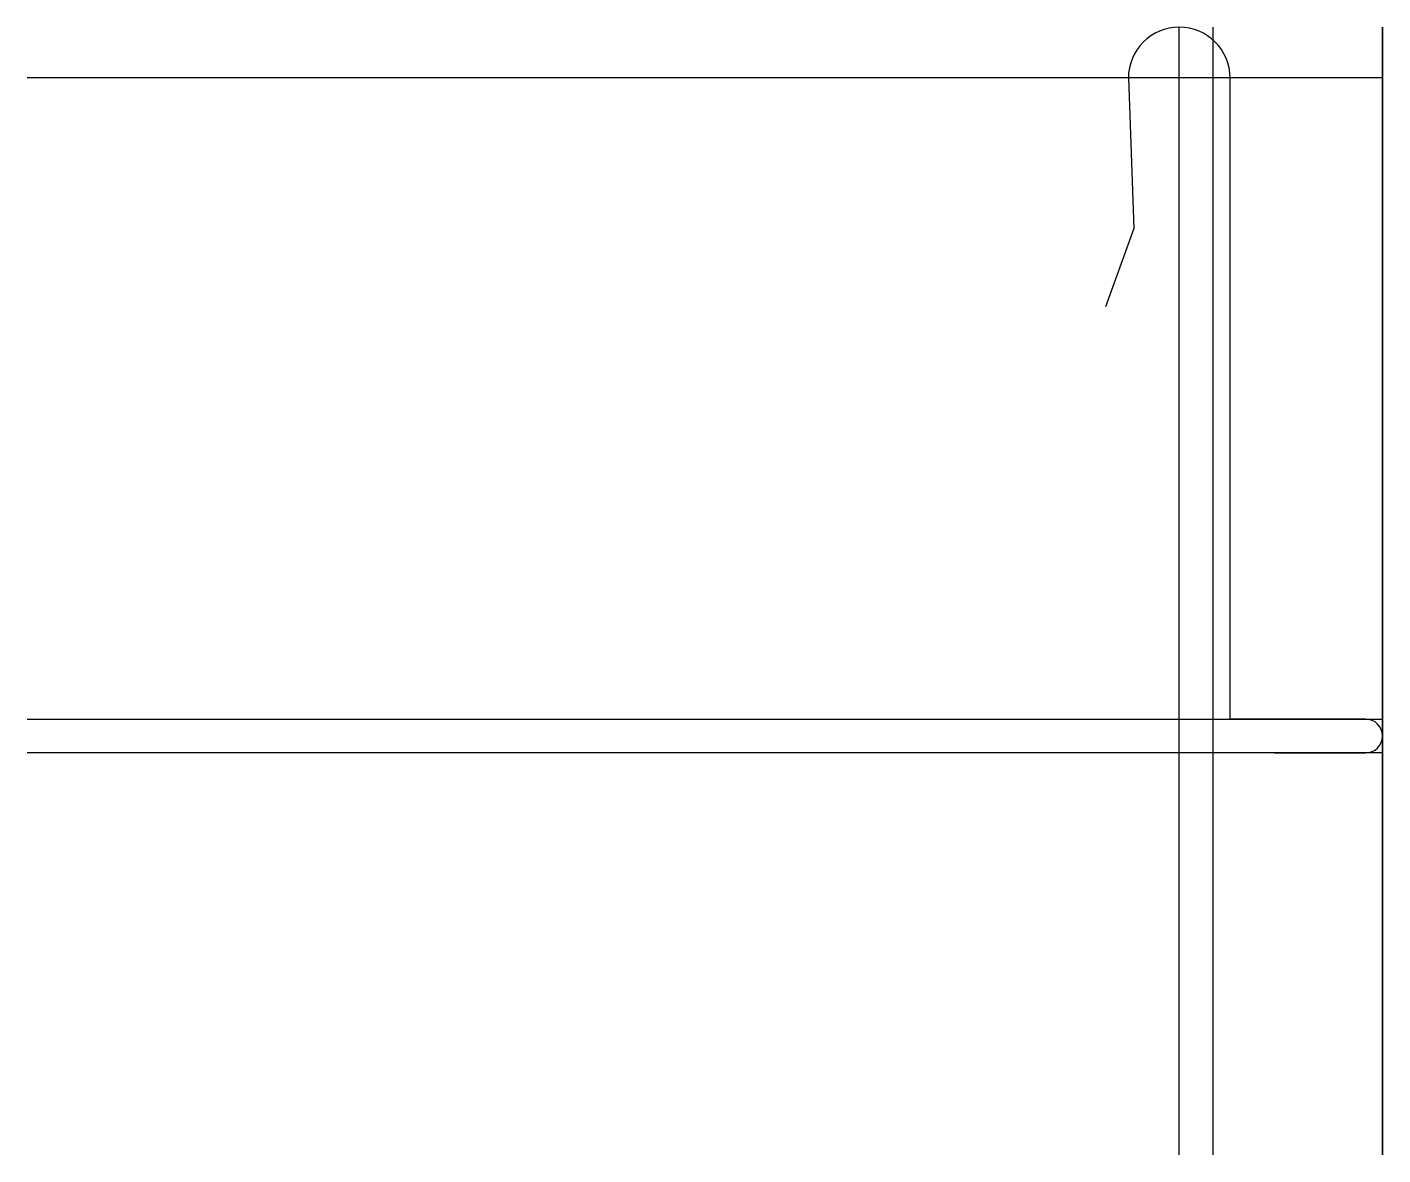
# Model space of a CAD drawing. Extents: x -34 to 6, y -12.9 to 20.4.
import ezdxf

# ---------------------------------------------------------------- set-up
doc = ezdxf.new("R2010")
doc.units = 0
doc.layers.get('0').update_dxf_attribs({"linetype": 'CONTINUOUS'})

msp = doc.modelspace()

# ---------------------------------------------------------------- linework, layer by layer
at = {"linetype": 'CONTINUOUS'}
for p, q in [((0, -12.86), (0, 20.42)), ((1, -12.86), (1, 20.42)), ((6, 20.42), (6, -12.86)), ((6, -12.86), (6, 20.42)), ((6.01, 18.92), (-34, 18.92)), ((-1.5, 18.92), (-1.34, 14.48)), ((1.5, 0), (1.5, 18.92)), ((-1.34, 14.48), (-2.18, 12.17)), ((-34, 0), (6.01, 0)), ((5.5, 0), (1.5, 0)), ((6.01, -1), (-34, -1)), ((2.81, -1), (5.5, -1))]:
    msp.add_line(p, q, dxfattribs=at)
for centre, radius, start, end in [((0, 18.92), 1.5, 0, 180), ((5.5, -0.5), 0.5, 270, 90)]:
    msp.add_arc(centre, radius, start, end, dxfattribs=at)

doc.saveas('drawing.dxf')
